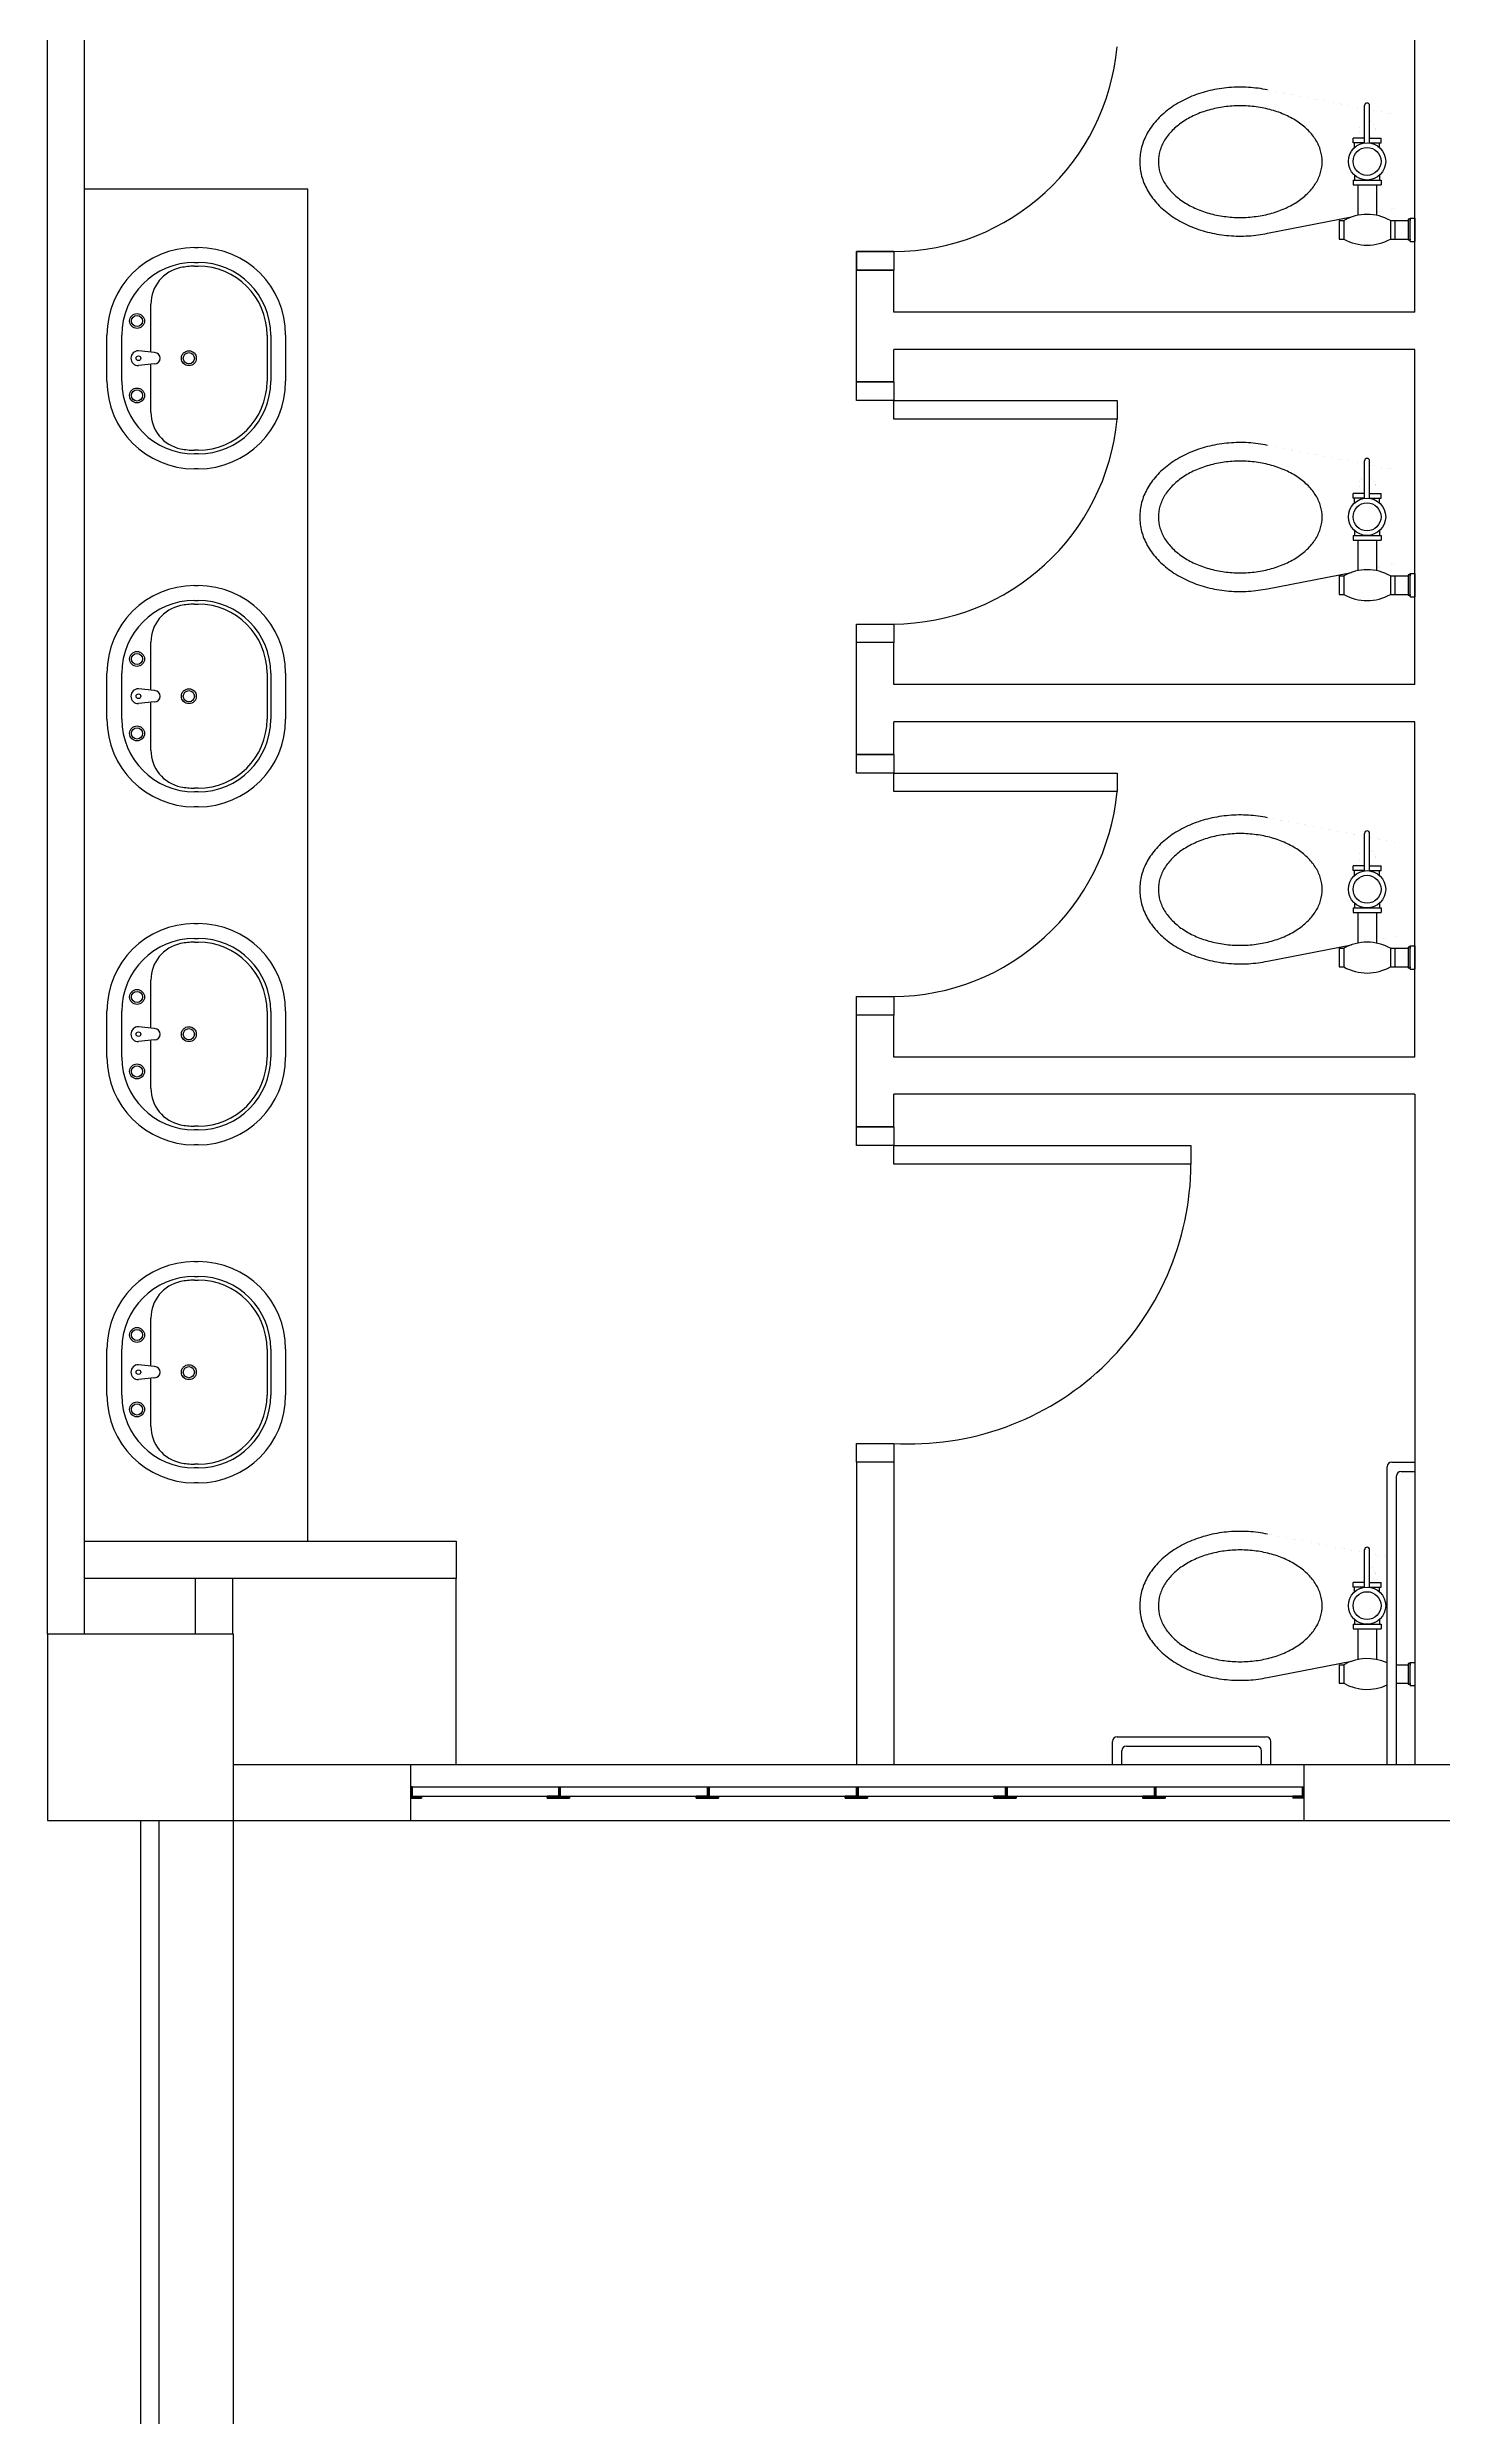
# Model space of a CAD drawing. Header units: millimetres. Extents: x -616979 to 2364082, y 43054 to 1637649.
# Drawn here: x 376188 to 379935, y 61912 to 68273 of the extents above; entities that cross this region are included whole.
import ezdxf

# ---------------------------------------------------------------- set-up
doc = ezdxf.new("R2010")
doc.units = ezdxf.units.MM
doc.linetypes.add('HIDDEN', pattern=[0.375, 0.25, -0.125])
for name, color, linetype in [('a-column', 7, 'Continuous'), ('a-dimension', 1, 'Continuous'), ('a-door', 1, 'Continuous'), ('a-fixtures', 7, 'Continuous'), ('a-wall', 5, 'Continuous'), ('a-windows', 7, 'Continuous'), ('WALLS', 7, 'Continuous')]:
    doc.layers.add(name, color=color, linetype=linetype)
doc.styles.add('200scale@100cl', font='ROMANS.shx', dxfattribs={"height": 0.5})
doc.styles.add('500scale@80cl', font='romans.shx', dxfattribs={"height": 1})
doc.dimstyles.new('500', dxfattribs={"dimtxt": 0.2, "dimasz": 0.5, "dimexe": 0.2, "dimexo": 0.2, "dimgap": 0.2, "dimtad": 1, "dimzin": 1, "dimdsep": 46, "dimtxsty": '500scale@80cl', "dimblk": 'ORIGIN', "dimcen": 0.2, "dimclrd": 8, "dimclre": 8, "dimclrt": 5, "dimadec": 0, "dimazin": 0, "dimtfac": 1, "dimtmove": 0, "dimatfit": 3, "dimldrblk": 'DOTBLANK', "dimfxl": 1, "dimlwd": -1, "dimlwe": -1, "dimarcsym": 0})

# ---------------------------------------------------------------- blocks, each defined once
blk = doc.blocks.new('_Origin')
at = {"color": 0, "linetype": 'ByBlock', "lineweight": -2}
blk.add_line((0, 0), (-1, 0), dxfattribs=at)
blk.add_circle((0, 0), 0.5, dxfattribs=at)
blk = doc.blocks.new('*D20')
at = {"layer": 'a-dimension', "color": 8, "transparency": 16777216}
for p, q in [((376437.8, 63512), (376437.8, 57177.7)), ((383437.8, 63512), (383437.8, 57177.7)), ((376438.3, 57177.9), (383437.3, 57177.9))]:
    blk.add_line(p, q, dxfattribs=at)
at = {"layer": 'Defpoints', "color": 0, "transparency": 16777216}
for p in [(376437.8, 63512.2), (383437.8, 63512.2), (383437.8, 57177.9)]:
    blk.add_point(p, dxfattribs=at)
at = {"layer": 'a-dimension', "color": 8, "transparency": 16777216, "xscale": 0.5, "yscale": 0.5, "zscale": 0.5, "rotation": 180}
blk.add_blockref('_Origin', (376437.8, 57177.9), dxfattribs=at)
at = {"layer": 'a-dimension', "color": 8, "transparency": 16777216, "xscale": 0.5, "yscale": 0.5, "zscale": 0.5}
blk.add_blockref('_Origin', (383437.8, 57177.9), dxfattribs=at)
at = {"layer": 'a-dimension', "color": 5, "transparency": 16777216, "insert": (379937.8, 57178.4), "char_height": 0.5, "attachment_point": 5, "style": '200scale@100cl'}
blk.add_mtext('7000.00', dxfattribs=at)
blk = doc.blocks.new('_DotBlank')
at = {"color": 0, "linetype": 'ByBlock', "lineweight": -2}
blk.add_line((-0.5, 0), (-1, 0), dxfattribs=at)
blk.add_circle((0, 0), 0.5, dxfattribs=at)

msp = doc.modelspace()

# ---------------------------------------------------------------- hatches: boundary and pattern name
at = {"layer": 'a-windows'}
for points in [[(377167.787, 63602.161), (377162.787, 63602.161), (377162.787, 63572.161), (377192.787, 63572.161), (377192.787, 63577.161), (377167.787, 63577.161)], [(377590.287, 63572.161), (377590.287, 63577.161), (377565.287, 63577.161), (377565.287, 63602.161), (377560.287, 63602.161), (377560.287, 63577.161), (377530.287, 63577.161), (377530.287, 63572.161)], [(377990.287, 63572.161), (377990.287, 63577.161), (377965.287, 63577.161), (377965.287, 63602.161), (377960.287, 63602.161), (377960.287, 63577.161), (377930.287, 63577.161), (377930.287, 63572.161)], [(378390.287, 63572.161), (378390.287, 63577.161), (378365.287, 63577.161), (378365.287, 63602.161), (378360.287, 63602.161), (378360.287, 63577.161), (378330.287, 63577.161), (378330.287, 63572.161)], [(378790.287, 63572.161), (378790.287, 63577.161), (378765.287, 63577.161), (378765.287, 63602.161), (378760.287, 63602.161), (378760.287, 63577.161), (378730.287, 63577.161), (378730.287, 63572.161)], [(379190.287, 63572.161), (379190.287, 63577.161), (379165.287, 63577.161), (379165.287, 63602.161), (379160.287, 63602.161), (379160.287, 63577.161), (379130.287, 63577.161), (379130.287, 63572.161)], [(379557.787, 63577.161), (379532.787, 63577.161), (379532.787, 63572.161), (379562.787, 63572.161), (379562.787, 63602.161), (379557.787, 63602.161)]]:
    msp.add_hatch(color=256, dxfattribs=at).paths.add_polyline_path(points)

# ---------------------------------------------------------------- linework, layer by layer
at = {"layer": 'a-column'}
msp.add_lwpolyline([(376687.787, 64012.161), (376187.787, 64012.161), (376187.787, 63512.161), (376687.787, 63512.161)], close=True, dxfattribs=at)
at = {"layer": 'a-door'}
for p, q in [((378361.091, 67724.661), (378361.091, 67674.661)), ((378461.091, 67724.661), (378361.091, 67724.661)), ((378361.091, 67674.661), (378461.091, 67674.661)), ((378461.091, 65374.661), (378361.091, 65374.661))]:
    msp.add_line(p, q, dxfattribs=at)
for points in [[(378361.091, 67724.661), (378461.091, 67724.661), (378461.091, 67674.661), (378361.091, 67674.661)], [(378361.091, 67374.661), (378461.091, 67374.661), (378461.091, 67324.661), (378361.091, 67324.661)], [(378461.091, 67324.661), (379061.091, 67324.661), (379061.091, 67274.661), (378461.091, 67274.661)], [(378361.091, 66724.661), (378461.091, 66724.661), (378461.091, 66674.661), (378361.091, 66674.661)], [(378361.091, 66374.661), (378461.091, 66374.661), (378461.091, 66324.661), (378361.091, 66324.661)], [(378461.091, 66324.661), (379061.091, 66324.661), (379061.091, 66274.661), (378461.091, 66274.661)], [(378361.091, 65724.661), (378461.091, 65724.661), (378461.091, 65674.661), (378361.091, 65674.661)], [(378361.091, 65374.661), (378461.091, 65374.661), (378461.091, 65324.661), (378361.091, 65324.661)], [(378461.091, 65324.661), (379259.396, 65324.661), (379259.396, 65274.661), (378461.091, 65274.661)], [(378361.091, 64524.661), (378461.091, 64524.661), (378461.091, 64474.661), (378361.091, 64474.661)]]:
    msp.add_lwpolyline(points, close=True, dxfattribs=at)
for centre, radius, start, end in [((378459.549, 68328.617), 603.958, 270.146343, 354.8745512), ((378456.588, 67331.858), 607.203, 270.2649665, 354.5949192), ((378456.588, 66331.858), 607.203, 270.2649665, 354.5949192), ((378503.461, 65279.326), 755.95, 266.6583053, 359.6464742)]:
    msp.add_arc(centre, radius, start, end, dxfattribs=at)
at = {"layer": 'a-fixtures'}
for p, q in [((379725.641, 68016.803), (379725.641, 68116.803)), ((379739.141, 68016.803), (379739.141, 68116.803)), ((379694.891, 68016.803), (379694.891, 68029.303)), ((379725.641, 68029.303), (379694.891, 68029.303)), ((379725.641, 68016.803), (379694.891, 68016.803)), ((379698.959, 68003.981), (379698.959, 68016.803)), ((379739.141, 68029.303), (379769.891, 68029.303)), ((379739.141, 68016.803), (379769.891, 68016.803)), ((379765.824, 68003.981), (379765.824, 68016.803)), ((379769.891, 68016.803), (379769.891, 68029.303)), ((379694.891, 67916.803), (379694.891, 67904.303)), ((379694.891, 67916.803), (379769.891, 67916.803)), ((379694.891, 67904.303), (379769.891, 67904.303)), ((379698.959, 67929.624), (379698.959, 67916.803)), ((379707.391, 67904.303), (379707.391, 67822.203)), ((379757.391, 67904.303), (379757.391, 67822.203)), ((379765.824, 67929.624), (379765.824, 67916.803)), ((379769.891, 67916.803), (379769.891, 67904.303)), ((379465.291, 67773.753), (379690.847, 67817.716)), ((379848.591, 67752.045), (379848.591, 67814.545)), ((379848.591, 67814.545), (379861.091, 67814.545)), ((379848.591, 67814.545), (379848.591, 67808.295)), ((379861.091, 67814.545), (379861.091, 67752.045)), ((379657.391, 67808.295), (379657.391, 67758.295)), ((379657.391, 67808.295), (379669.891, 67808.295)), ((379657.391, 67758.295), (379669.891, 67758.295)), ((379669.891, 67808.295), (379669.891, 67758.295)), ((379794.891, 67808.295), (379794.891, 67758.295)), ((379794.891, 67808.295), (379807.391, 67808.295)), ((379794.891, 67758.295), (379807.391, 67758.295)), ((379807.391, 67808.295), (379807.391, 67758.295)), ((379807.391, 67808.295), (379842.341, 67808.295)), ((379807.391, 67758.295), (379842.341, 67758.295)), ((379848.591, 67811.42), (379842.341, 67811.42)), ((379842.341, 67811.42), (379842.341, 67755.17)), ((379848.591, 67755.17), (379842.341, 67755.17)), ((379848.591, 67808.295), (379848.591, 67811.42)), ((379848.591, 67758.295), (379848.591, 67755.17)), ((379848.591, 67752.045), (379848.591, 67758.295)), ((379848.591, 67752.045), (379861.091, 67752.045)), ((376582.787, 67735.411), (376592.787, 67735.411)), ((376582.787, 67695.411), (376592.787, 67695.411)), ((376582.787, 67685.411), (376592.787, 67685.411)), ((376465.787, 67454.564), (376465.787, 67583.694)), ((376347.787, 67376.411), (376347.787, 67500.411)), ((376387.787, 67376.411), (376387.787, 67500.411)), ((376777.787, 67500.411), (376777.787, 67376.411)), ((376787.787, 67500.411), (376787.787, 67376.411)), ((376827.787, 67500.411), (376827.787, 67376.411)), ((376475.787, 67453.411), (376432.413, 67458.411)), ((376475.787, 67423.411), (376432.413, 67418.411)), ((376465.787, 67293.129), (376465.787, 67422.259)), ((376592.787, 67191.411), (376582.787, 67191.411)), ((376592.787, 67181.411), (376582.787, 67181.411)), ((376592.787, 67141.411), (376582.787, 67141.411)), ((379725.641, 67062.555), (379725.641, 67162.555)), ((379739.141, 67062.555), (379739.141, 67162.555)), ((379694.891, 67062.555), (379694.891, 67075.055)), ((379725.641, 67075.055), (379694.891, 67075.055)), ((379725.641, 67062.555), (379694.891, 67062.555)), ((379698.959, 67049.734), (379698.959, 67062.555)), ((379739.141, 67075.055), (379769.891, 67075.055)), ((379739.141, 67062.555), (379769.891, 67062.555)), ((379765.824, 67049.734), (379765.824, 67062.555)), ((379769.891, 67062.555), (379769.891, 67075.055)), ((379694.891, 66962.555), (379694.891, 66950.055)), ((379694.891, 66962.555), (379769.891, 66962.555)), ((379694.891, 66950.055), (379769.891, 66950.055)), ((379698.959, 66975.377), (379698.959, 66962.555)), ((379707.391, 66950.055), (379707.391, 66867.956)), ((379757.391, 66950.055), (379757.391, 66867.956)), ((379765.824, 66975.377), (379765.824, 66962.555)), ((379769.891, 66962.555), (379769.891, 66950.055)), ((379465.291, 66819.505), (379690.847, 66863.468)), ((379848.591, 66797.798), (379848.591, 66860.298)), ((379848.591, 66860.298), (379861.091, 66860.298)), ((379848.591, 66860.298), (379848.591, 66854.048)), ((379861.091, 66860.298), (379861.091, 66797.798)), ((376582.787, 66827.911), (376592.787, 66827.911)), ((379657.391, 66854.048), (379657.391, 66804.048)), ((379657.391, 66854.048), (379669.891, 66854.048)), ((379657.391, 66804.048), (379669.891, 66804.048)), ((379669.891, 66854.048), (379669.891, 66804.048)), ((379794.891, 66854.048), (379794.891, 66804.048)), ((379794.891, 66854.048), (379807.391, 66854.048)), ((379794.891, 66804.048), (379807.391, 66804.048)), ((379807.391, 66854.048), (379807.391, 66804.048)), ((379807.391, 66854.048), (379842.341, 66854.048)), ((379807.391, 66804.048), (379842.341, 66804.048)), ((379848.591, 66857.173), (379842.341, 66857.173)), ((379842.341, 66857.173), (379842.341, 66800.923)), ((379848.591, 66800.923), (379842.341, 66800.923)), ((379848.591, 66854.048), (379848.591, 66857.173)), ((379848.591, 66804.048), (379848.591, 66800.923)), ((379848.591, 66797.798), (379848.591, 66804.048)), ((379848.591, 66797.798), (379861.091, 66797.798)), ((376582.787, 66787.911), (376592.787, 66787.911)), ((376582.787, 66777.911), (376592.787, 66777.911)), ((376465.787, 66547.064), (376465.787, 66676.194)), ((376347.787, 66468.911), (376347.787, 66592.911)), ((376387.787, 66468.911), (376387.787, 66592.911)), ((376475.787, 66545.911), (376432.413, 66550.911)), ((376777.787, 66592.911), (376777.787, 66468.911)), ((376787.787, 66592.911), (376787.787, 66468.911)), ((376827.787, 66592.911), (376827.787, 66468.911)), ((376475.787, 66515.911), (376432.413, 66510.911)), ((376465.787, 66385.629), (376465.787, 66514.759)), ((376592.787, 66283.911), (376582.787, 66283.911)), ((376592.787, 66273.911), (376582.787, 66273.911)), ((376592.787, 66233.911), (376582.787, 66233.911)), ((379725.641, 66062.555), (379725.641, 66162.555)), ((379739.141, 66062.555), (379739.141, 66162.555)), ((379694.891, 66062.555), (379694.891, 66075.055)), ((379725.641, 66075.055), (379694.891, 66075.055)), ((379725.641, 66062.555), (379694.891, 66062.555)), ((379698.959, 66049.734), (379698.959, 66062.555)), ((379739.141, 66075.055), (379769.891, 66075.055)), ((379739.141, 66062.555), (379769.891, 66062.555)), ((379765.824, 66049.734), (379765.824, 66062.555)), ((379769.891, 66062.555), (379769.891, 66075.055)), ((379698.959, 65975.377), (379698.959, 65962.555)), ((379765.824, 65975.377), (379765.824, 65962.555)), ((376582.787, 65920.411), (376592.787, 65920.411)), ((379694.891, 65962.555), (379694.891, 65950.055)), ((379694.891, 65962.555), (379769.891, 65962.555)), ((379694.891, 65950.055), (379769.891, 65950.055)), ((379707.391, 65950.055), (379707.391, 65867.956)), ((379757.391, 65950.055), (379757.391, 65867.956)), ((379769.891, 65962.555), (379769.891, 65950.055)), ((376582.787, 65880.411), (376592.787, 65880.411)), ((376582.787, 65870.411), (376592.787, 65870.411)), ((379465.291, 65819.505), (379690.847, 65863.468)), ((379657.391, 65854.048), (379657.391, 65804.048)), ((379657.391, 65854.048), (379669.891, 65854.048)), ((379669.891, 65854.048), (379669.891, 65804.048)), ((379794.891, 65854.048), (379794.891, 65804.048)), ((379794.891, 65854.048), (379807.391, 65854.048)), ((379807.391, 65854.048), (379807.391, 65804.048)), ((379807.391, 65854.048), (379842.341, 65854.048)), ((379848.591, 65857.173), (379842.341, 65857.173)), ((379842.341, 65857.173), (379842.341, 65800.923)), ((379848.591, 65797.798), (379848.591, 65860.298)), ((379848.591, 65860.298), (379861.091, 65860.298)), ((379848.591, 65860.298), (379848.591, 65854.048)), ((379848.591, 65854.048), (379848.591, 65857.173)), ((379861.091, 65860.298), (379861.091, 65797.798)), ((379657.391, 65804.048), (379669.891, 65804.048)), ((379794.891, 65804.048), (379807.391, 65804.048)), ((379807.391, 65804.048), (379842.341, 65804.048)), ((379848.591, 65800.923), (379842.341, 65800.923)), ((379848.591, 65804.048), (379848.591, 65800.923)), ((379848.591, 65797.798), (379848.591, 65804.048)), ((379848.591, 65797.798), (379861.091, 65797.798)), ((376465.787, 65639.564), (376465.787, 65768.694)), ((376347.787, 65561.411), (376347.787, 65685.411)), ((376387.787, 65561.411), (376387.787, 65685.411)), ((376777.787, 65685.411), (376777.787, 65561.411)), ((376787.787, 65685.411), (376787.787, 65561.411)), ((376827.787, 65685.411), (376827.787, 65561.411)), ((376475.787, 65638.411), (376432.413, 65643.411)), ((376475.787, 65608.411), (376432.413, 65603.411)), ((376465.787, 65478.129), (376465.787, 65607.259)), ((376592.787, 65376.411), (376582.787, 65376.411)), ((376592.787, 65366.411), (376582.787, 65366.411)), ((376592.787, 65326.411), (376582.787, 65326.411)), ((376582.787, 65012.911), (376592.787, 65012.911)), ((376582.787, 64972.911), (376592.787, 64972.911)), ((376582.787, 64962.911), (376592.787, 64962.911)), ((376465.787, 64732.064), (376465.787, 64861.194)), ((376347.787, 64653.911), (376347.787, 64777.911)), ((376387.787, 64653.911), (376387.787, 64777.911)), ((376777.787, 64777.911), (376777.787, 64653.911)), ((376787.787, 64777.911), (376787.787, 64653.911)), ((376827.787, 64777.911), (376827.787, 64653.911)), ((376475.787, 64730.911), (376432.413, 64735.911)), ((376475.787, 64700.911), (376432.413, 64695.911)), ((376465.787, 64570.629), (376465.787, 64699.759)), ((376592.787, 64468.911), (376582.787, 64468.911)), ((376592.787, 64458.911), (376582.787, 64458.911)), ((379786.091, 63662.161), (379786.091, 64462.161)), ((379798.591, 64474.661), (379861.091, 64474.661)), ((379823.591, 64449.661), (379861.091, 64449.661)), ((376592.787, 64418.911), (376582.787, 64418.911)), ((379811.091, 63662.161), (379811.091, 64437.161)), ((379725.641, 64139.074), (379725.641, 64239.074)), ((379739.141, 64139.074), (379739.141, 64239.074)), ((379694.891, 64139.074), (379694.891, 64151.574)), ((379725.641, 64151.574), (379694.891, 64151.574)), ((379725.641, 64139.074), (379694.891, 64139.074)), ((379698.959, 64126.252), (379698.959, 64139.074)), ((379739.141, 64151.574), (379769.891, 64151.574)), ((379739.141, 64139.074), (379769.891, 64139.074)), ((379765.824, 64126.252), (379765.824, 64139.074)), ((379769.891, 64139.074), (379769.891, 64151.574)), ((379694.891, 64039.074), (379694.891, 64026.574)), ((379694.891, 64039.074), (379769.891, 64039.074)), ((379694.891, 64026.574), (379769.891, 64026.574)), ((379698.959, 64051.895), (379698.959, 64039.074)), ((379707.391, 64026.574), (379707.391, 63944.474)), ((379757.391, 64026.574), (379757.391, 63944.474)), ((379765.824, 64051.895), (379765.824, 64039.074)), ((379769.891, 64039.074), (379769.891, 64026.574)), ((379465.291, 63896.024), (379690.847, 63939.987)), ((379848.591, 63933.691), (379842.341, 63933.691)), ((379842.341, 63933.691), (379842.341, 63877.441)), ((379848.591, 63874.316), (379848.591, 63936.816)), ((379848.591, 63936.816), (379861.091, 63936.816)), ((379848.591, 63936.816), (379848.591, 63930.566)), ((379848.591, 63930.566), (379848.591, 63933.691)), ((379861.091, 63936.816), (379861.091, 63874.316)), ((379657.391, 63930.566), (379657.391, 63880.566)), ((379657.391, 63930.566), (379669.891, 63930.566)), ((379657.391, 63880.566), (379669.891, 63880.566)), ((379669.891, 63930.566), (379669.891, 63880.566)), ((379811.091, 63930.566), (379842.341, 63930.566)), ((379811.091, 63880.566), (379842.341, 63880.566)), ((379848.591, 63877.441), (379842.341, 63877.441)), ((379848.591, 63880.566), (379848.591, 63877.441)), ((379848.591, 63874.316), (379848.591, 63880.566)), ((379848.591, 63874.316), (379861.091, 63874.316)), ((379048.591, 63662.161), (379048.591, 63724.661)), ((379061.091, 63737.161), (379461.091, 63737.161)), ((379073.591, 63662.161), (379073.591, 63699.661)), ((379086.091, 63712.161), (379436.091, 63712.161)), ((379448.591, 63662.161), (379448.591, 63699.661)), ((379473.591, 63662.161), (379473.591, 63724.661))]:
    msp.add_line(p, q, dxfattribs=at)
at = {"layer": 'a-fixtures', "const_width": 0.05}
for points in [[(379465.291, 68158.753), (379725.641, 68108.836)], [(379739.141, 68106.248), (379811.091, 68092.453), (379811.091, 67841.153)], [(379757.391, 67830.686), (379811.091, 67841.153)], [(379465.291, 67204.505), (379725.641, 67154.589)], [(379739.141, 67152), (379811.091, 67138.205), (379811.091, 66886.905)], [(379757.391, 66876.439), (379811.091, 66886.905)], [(379465.291, 66204.505), (379725.641, 66154.589)], [(379739.141, 66152), (379811.091, 66138.205), (379811.091, 65886.905)], [(379757.391, 65876.439), (379811.091, 65886.905)], [(379465.291, 64281.024), (379725.641, 64231.107)], [(379739.141, 64228.519), (379786.091, 64219.517)], [(379811.091, 64214.724), (379811.091, 63963.424)], [(379757.391, 63952.957), (379786.091, 63958.551)]]:
    msp.add_lwpolyline(points, dxfattribs=at)
for points in [[(379725.641, 68073.679, 0.72601899), (379725.641, 68032.227, 0.72601899)], [(379739.141, 68032.227, 0.72601899), (379739.141, 68073.679)], [(379725.641, 67119.431, 0.72601899), (379725.641, 67077.979, 0.72601899)], [(379739.141, 67077.979, 0.72601899), (379739.141, 67119.431)], [(379725.641, 66119.431, 0.72601899), (379725.641, 66077.979, 0.72601899)], [(379739.141, 66077.979, 0.72601899), (379739.141, 66119.431)], [(379725.641, 64195.95, 0.72601899), (379725.641, 64154.498, 0.72601899)], [(379739.141, 64154.498, 0.72601899), (379739.141, 64195.95)]]:
    msp.add_lwpolyline(points, format="xyb", dxfattribs=at)
at = {"layer": 'a-fixtures'}
for centre, radius in [((379732.391, 67966.803), 50), ((379732.391, 67966.803), 37.5), ((376428.656, 67538.411), 20), ((376428.656, 67538.411), 15), ((376432.413, 67438.411), 6.243), ((376567.787, 67438.411), 20), ((376567.787, 67438.411), 15), ((376428.656, 67338.411), 20), ((376428.656, 67338.411), 15), ((379732.391, 67012.555), 50), ((379732.391, 67012.555), 37.5), ((376428.656, 66630.911), 20), ((376428.656, 66630.911), 15), ((376567.787, 66530.911), 20), ((376567.787, 66530.911), 15), ((376432.413, 66530.911), 6.243), ((376428.656, 66430.911), 20), ((376428.656, 66430.911), 15), ((379732.391, 66012.555), 50), ((379732.391, 66012.555), 37.5), ((376428.656, 65723.411), 20), ((376428.656, 65723.411), 15), ((376432.413, 65623.411), 6.243), ((376567.787, 65623.411), 20), ((376567.787, 65623.411), 15), ((376428.656, 65523.411), 20), ((376428.656, 65523.411), 15), ((376428.656, 64815.911), 20), ((376428.656, 64815.911), 15), ((376432.413, 64715.911), 6.243), ((376567.787, 64715.911), 20), ((376567.787, 64715.911), 15), ((376428.656, 64615.911), 20), ((376428.656, 64615.911), 15), ((379732.391, 64089.074), 50), ((379732.391, 64089.074), 37.5)]:
    msp.add_circle(centre, radius, dxfattribs=at)
for centre, radius, start, end in [((379370.013, 67874.179), 288.422, 112.0072407, 121.650701), ((379384.398, 67839.182), 326.259, 103.1644504, 112.0462977), ((379390.722, 67813.151), 353.047, 94.7756098, 103.2017095), ((379391.831, 67802.592), 363.662, 86.5500769, 94.8111809), ((379392.511, 67810.215), 356.012, 78.2063078, 86.5855015), ((379321.143, 67939.05), 206.856, 132.3026186, 144.3395114), ((379347.797, 67909.915), 246.344, 121.6135179, 132.3268653), ((379337.549, 67922.579), 180.776, 124.0737374, 135.3657223), ((379361.801, 67887.09), 223.759, 114.3323623, 124.1263519), ((379379.503, 67848.537), 266.182, 105.6626164, 114.384851), ((379388.951, 67815.741), 300.31, 97.6619613, 105.7091653), ((379391.721, 67796.896), 319.356, 89.9801042, 97.703553), ((379391.942, 67796.896), 319.356, 82.296447, 90.0198958), ((379394.711, 67815.741), 300.31, 74.2908347, 82.3380387), ((379404.16, 67848.537), 266.182, 65.615149, 74.3373836), ((379421.862, 67887.09), 223.759, 55.8736481, 65.6676377), ((379446.113, 67922.579), 180.776, 44.6342777, 55.9262626), ((379732.391, 68116.803), 6.75, 0, 180), ((379277.242, 67965.082), 155.504, 157.8433287, 172.3991788), ((379295.622, 67957.395), 175.426, 144.3483622, 157.7820774), ((379289.077, 67962.088), 117.858, 148.5076859, 163.5229414), ((379311.309, 67948.376), 143.979, 135.3343881, 148.4762921), ((379472.354, 67948.376), 143.979, 31.523708, 44.6656119), ((379494.586, 67962.088), 117.858, 16.4770586, 31.4923141), ((379270.554, 67966.253), 148.721, 172.5053155, 187.4993945), ((379277.246, 67967.424), 155.508, 187.6055228, 202.1611094), ((379276.343, 67966.093), 104.512, 163.6482619, 179.9122405), ((379276.343, 67966.413), 104.512, 180.0877595, 196.3517381), ((379507.319, 67966.093), 104.512, 0.0877595, 16.3517381), ((379507.319, 67966.413), 104.512, 343.6482619, 359.9122405), ((379295.629, 67975.114), 175.434, 202.2223433, 215.6556418), ((379289.077, 67970.417), 117.858, 196.4770586, 211.4923141), ((379311.309, 67984.13), 143.979, 211.523708, 224.6656119), ((379337.549, 68009.927), 180.776, 224.6342777, 235.9262626), ((379446.113, 68009.927), 180.776, 304.0737374, 315.3657223), ((379472.354, 67984.13), 143.979, 315.3343881, 328.476292), ((379494.586, 67970.417), 117.858, 328.5076859, 343.5229414), ((379321.151, 67993.463), 206.868, 215.6644787, 227.7009315), ((379347.805, 68022.601), 246.357, 227.676678, 238.3896451), ((379370.019, 68058.337), 288.435, 238.3524602, 247.9956327), ((379361.801, 68045.415), 223.759, 235.8736481, 245.6676377), ((379379.503, 68083.969), 266.182, 245.615149, 254.3373836), ((379388.951, 68116.764), 300.31, 254.2908347, 262.3380387), ((379391.721, 68135.609), 319.356, 262.296447, 270.0198958), ((379391.942, 68135.609), 319.356, 269.9801042, 277.703553), ((379394.711, 68116.764), 300.31, 277.6619613, 285.7091653), ((379404.16, 68083.969), 266.182, 285.6626164, 294.384851), ((379421.862, 68045.415), 223.759, 294.3323623, 304.1263519), ((379732.391, 67697.283), 127.397, 60.6205568, 119.3794432), ((379384.401, 68093.333), 326.27, 247.956576, 256.8382334), ((379390.723, 68119.361), 353.053, 256.800975, 265.2269781), ((379391.831, 68129.914), 363.662, 265.1914074, 273.4525041), ((379392.512, 68122.285), 356.007, 273.4170793, 281.7963546), ((379732.391, 67869.308), 127.397, 240.6205568, 299.3794432), ((376582.787, 67500.411), 235, 90, 180), ((376582.787, 67500.411), 195, 90, 180), ((376582.787, 67500.411), 185, 90, 101.536959), ((376592.787, 67500.411), 235, 360, 90), ((376592.787, 67500.411), 195, 360, 90), ((376592.787, 67500.411), 185, 0, 90), ((376565.787, 67583.694), 100, 101.536959, 180), ((376432.413, 67438.411), 20, 90, 270), ((376475.787, 67438.411), 15, 270, 90), ((376582.787, 67376.411), 235, 180, 270), ((376582.787, 67376.411), 195, 180, 270), ((376592.787, 67376.411), 195, 270, 0), ((376592.787, 67376.411), 235, 270, 0), ((376592.787, 67376.411), 185, 270, 0), ((376565.787, 67293.129), 100, 180, 258.463041), ((376582.787, 67376.411), 185, 258.463041, 270), ((379370.013, 66919.932), 288.422, 112.0072407, 121.650701), ((379384.398, 66884.935), 326.259, 103.1644504, 112.0462977), ((379390.722, 66858.903), 353.047, 94.7756098, 103.2017095), ((379391.831, 66848.345), 363.662, 86.5500769, 94.8111809), ((379392.511, 66855.968), 356.012, 78.2063078, 86.5855015), ((379321.143, 66984.803), 206.856, 132.3026186, 144.3395114), ((379347.797, 66955.668), 246.344, 121.6135179, 132.3268653), ((379337.549, 66968.331), 180.776, 124.0737374, 135.3657223), ((379361.801, 66932.843), 223.759, 114.3323623, 124.1263519), ((379379.503, 66894.289), 266.182, 105.6626164, 114.384851), ((379388.951, 66861.494), 300.31, 97.6619613, 105.7091653), ((379391.721, 66842.649), 319.356, 89.9801042, 97.703553), ((379391.942, 66842.649), 319.356, 82.296447, 90.0198958), ((379394.711, 66861.494), 300.31, 74.2908347, 82.3380387), ((379404.16, 66894.289), 266.182, 65.615149, 74.3373836), ((379421.862, 66932.843), 223.759, 55.8736481, 65.6676377), ((379446.113, 66968.331), 180.776, 44.6342777, 55.9262626), ((379732.391, 67162.555), 6.75, 0, 180), ((379277.242, 67010.835), 155.504, 157.8433287, 172.3991788), ((379295.622, 67003.148), 175.426, 144.3483622, 157.7820774), ((379289.077, 67007.841), 117.858, 148.5076859, 163.5229414), ((379311.309, 66994.128), 143.979, 135.3343881, 148.4762921), ((379472.354, 66994.128), 143.979, 31.523708, 44.6656119), ((379494.586, 67007.841), 117.858, 16.4770586, 31.4923141), ((379270.554, 67012.005), 148.721, 172.5053155, 187.4993945), ((379277.246, 67013.177), 155.508, 187.6055228, 202.1611094), ((379276.343, 67011.845), 104.512, 163.6482619, 179.9122405), ((379276.343, 67012.165), 104.512, 180.0877595, 196.3517381), ((379507.319, 67011.845), 104.512, 0.0877595, 16.3517381), ((379507.319, 67012.165), 104.512, 343.6482619, 359.9122405), ((379295.629, 67020.867), 175.434, 202.2223433, 215.6556418), ((379289.077, 67016.17), 117.858, 196.4770586, 211.4923141), ((379311.309, 67029.882), 143.979, 211.523708, 224.6656119), ((379337.549, 67055.679), 180.776, 224.6342777, 235.9262626), ((379446.113, 67055.679), 180.776, 304.0737374, 315.3657223), ((379472.354, 67029.882), 143.979, 315.3343881, 328.476292), ((379494.586, 67016.17), 117.858, 328.5076859, 343.5229414), ((379321.151, 67039.216), 206.868, 215.6644787, 227.7009315), ((379347.805, 67068.353), 246.357, 227.676678, 238.3896451), ((379370.019, 67104.09), 288.435, 238.3524602, 247.9956327), ((379361.801, 67091.168), 223.759, 235.8736481, 245.6676377), ((379379.503, 67129.721), 266.182, 245.615149, 254.3373836), ((379388.951, 67162.517), 300.31, 254.2908347, 262.3380387), ((379391.721, 67181.362), 319.356, 262.296447, 270.0198958), ((379391.942, 67181.362), 319.356, 269.9801042, 277.703553), ((379394.711, 67162.517), 300.31, 277.6619613, 285.7091653), ((379404.16, 67129.721), 266.182, 285.6626164, 294.384851), ((379421.862, 67091.168), 223.759, 294.3323623, 304.1263519), ((379732.391, 66743.035), 127.397, 60.6205568, 119.3794432), ((376582.787, 66592.911), 235, 90, 180), ((376592.787, 66592.911), 235, 360, 90), ((379384.401, 67139.085), 326.27, 247.956576, 256.8382334), ((379390.723, 67165.113), 353.053, 256.800975, 265.2269781), ((379391.831, 67175.666), 363.662, 265.1914074, 273.4525041), ((379392.512, 67168.038), 356.007, 273.4170793, 281.7963546), ((379732.391, 66915.061), 127.397, 240.6205568, 299.3794432), ((376582.787, 66592.911), 195, 90, 180), ((376565.787, 66676.194), 100, 101.536959, 180), ((376582.787, 66592.911), 185, 90, 101.536959), ((376592.787, 66592.911), 195, 360, 90), ((376592.787, 66592.911), 185, 0, 90), ((376432.413, 66530.911), 20, 90, 270), ((376475.787, 66530.911), 15, 270, 90), ((376582.787, 66468.911), 235, 180, 270), ((376582.787, 66468.911), 195, 180, 270), ((376592.787, 66468.911), 235, 270, 0), ((376592.787, 66468.911), 195, 270, 0), ((376592.787, 66468.911), 185, 270, 0), ((376565.787, 66385.629), 100, 180, 258.463041), ((376582.787, 66468.911), 185, 258.463041, 270), ((379347.797, 65955.668), 246.344, 121.6135179, 132.3268653), ((379370.013, 65919.932), 288.422, 112.0072407, 121.650701), ((379384.398, 65884.935), 326.259, 103.1644504, 112.0462977), ((379388.951, 65861.494), 300.31, 97.6619613, 105.7091653), ((379390.722, 65858.903), 353.047, 94.7756098, 103.2017095), ((379391.721, 65842.649), 319.356, 89.9801042, 97.703553), ((379391.831, 65848.345), 363.662, 86.5500769, 94.8111809), ((379391.942, 65842.649), 319.356, 82.296447, 90.0198958), ((379392.511, 65855.968), 356.012, 78.2063078, 86.5855015), ((379394.711, 65861.494), 300.31, 74.2908347, 82.3380387), ((379732.391, 66162.555), 6.75, 0, 180), ((379295.622, 66003.148), 175.426, 144.3483622, 157.7820774), ((379321.143, 65984.803), 206.856, 132.3026186, 144.3395114), ((379311.309, 65994.128), 143.979, 135.3343881, 148.4762921), ((379337.549, 65968.331), 180.776, 124.0737374, 135.3657223), ((379361.801, 65932.843), 223.759, 114.3323623, 124.1263519), ((379379.503, 65894.289), 266.182, 105.6626164, 114.384851), ((379404.16, 65894.289), 266.182, 65.615149, 74.3373836), ((379421.862, 65932.843), 223.759, 55.8736481, 65.6676377), ((379446.113, 65968.331), 180.776, 44.6342777, 55.9262626), ((379472.354, 65994.128), 143.979, 31.523708, 44.6656119), ((379270.554, 66012.005), 148.721, 172.5053155, 187.4993945), ((379277.242, 66010.835), 155.504, 157.8433287, 172.3991788), ((379276.343, 66011.845), 104.512, 163.6482619, 179.9122405), ((379289.077, 66007.841), 117.858, 148.5076859, 163.5229414), ((379494.586, 66007.841), 117.858, 16.4770586, 31.4923141), ((379507.319, 66011.845), 104.512, 0.0877595, 16.3517381), ((379277.246, 66013.177), 155.508, 187.6055228, 202.1611094), ((379276.343, 66012.165), 104.512, 180.0877595, 196.3517381), ((379289.077, 66016.17), 117.858, 196.4770586, 211.4923141), ((379494.586, 66016.17), 117.858, 328.5076859, 343.5229414), ((379507.319, 66012.165), 104.512, 343.6482619, 359.9122405), ((376582.787, 65685.411), 235, 90, 180), ((376592.787, 65685.411), 235, 360, 90), ((379295.629, 66020.867), 175.434, 202.2223433, 215.6556418), ((379321.151, 66039.216), 206.868, 215.6644787, 227.7009315), ((379311.309, 66029.882), 143.979, 211.523708, 224.6656119), ((379337.549, 66055.679), 180.776, 224.6342777, 235.9262626), ((379361.801, 66091.168), 223.759, 235.8736481, 245.6676377), ((379421.862, 66091.168), 223.759, 294.3323623, 304.1263519), ((379446.113, 66055.679), 180.776, 304.0737374, 315.3657223), ((379472.354, 66029.882), 143.979, 315.3343881, 328.476292), ((376582.787, 65685.411), 195, 90, 180), ((376565.787, 65768.694), 100, 101.536959, 180), ((376582.787, 65685.411), 185, 90, 101.536959), ((376592.787, 65685.411), 195, 360, 90), ((376592.787, 65685.411), 185, 0, 90), ((379347.805, 66068.353), 246.357, 227.676678, 238.3896451), ((379370.019, 66104.09), 288.435, 238.3524602, 247.9956327), ((379379.503, 66129.721), 266.182, 245.615149, 254.3373836), ((379388.951, 66162.517), 300.31, 254.2908347, 262.3380387), ((379391.721, 66181.362), 319.356, 262.296447, 270.0198958), ((379391.942, 66181.362), 319.356, 269.9801042, 277.703553), ((379394.711, 66162.517), 300.31, 277.6619613, 285.7091653), ((379404.16, 66129.721), 266.182, 285.6626164, 294.384851), ((379732.391, 65743.035), 127.397, 60.6205568, 119.3794432), ((379384.401, 66139.085), 326.27, 247.956576, 256.8382334), ((379390.723, 66165.113), 353.053, 256.800975, 265.2269781), ((379391.831, 66175.666), 363.662, 265.1914074, 273.4525041), ((379392.512, 66168.038), 356.007, 273.4170793, 281.7963546), ((379732.391, 65915.061), 127.397, 240.6205568, 299.3794432), ((376432.413, 65623.411), 20, 90, 270), ((376475.787, 65623.411), 15, 270, 90), ((376582.787, 65561.411), 235, 180, 270), ((376582.787, 65561.411), 195, 180, 270), ((376592.787, 65561.411), 235, 270, 0), ((376592.787, 65561.411), 195, 270, 0), ((376592.787, 65561.411), 185, 270, 0), ((376565.787, 65478.129), 100, 180, 258.463041), ((376582.787, 65561.411), 185, 258.463041, 270), ((376582.787, 64777.911), 235, 90, 180), ((376582.787, 64777.911), 195, 90, 180), ((376565.787, 64861.194), 100, 101.536959, 180), ((376582.787, 64777.911), 185, 90, 101.536959), ((376592.787, 64777.911), 235, 360, 90), ((376592.787, 64777.911), 195, 360, 90), ((376592.787, 64777.911), 185, 0, 90), ((376432.413, 64715.911), 20, 90, 270), ((376475.787, 64715.911), 15, 270, 90), ((376582.787, 64653.911), 235, 180, 270), ((376582.787, 64653.911), 195, 180, 270), ((376592.787, 64653.911), 235, 270, 0), ((376592.787, 64653.911), 195, 270, 0), ((376592.787, 64653.911), 185, 270, 0), ((376565.787, 64570.629), 100, 180, 258.463041), ((376582.787, 64653.911), 185, 258.463041, 270), ((379798.591, 64462.161), 12.5, 90, 180), ((379823.591, 64437.161), 12.5, 90, 180), ((379370.013, 63996.45), 288.422, 112.0072407, 121.650701), ((379384.398, 63961.453), 326.259, 103.1644504, 112.0462977), ((379390.722, 63935.422), 353.047, 94.7756098, 103.2017095), ((379391.831, 63924.863), 363.662, 86.5500769, 94.8111809), ((379392.511, 63932.486), 356.012, 78.2063078, 86.5855015), ((379321.143, 64061.321), 206.856, 132.3026186, 144.3395114), ((379347.797, 64032.186), 246.344, 121.6135179, 132.3268653), ((379337.549, 64044.85), 180.776, 124.0737374, 135.3657223), ((379361.801, 64009.361), 223.759, 114.3323623, 124.1263519), ((379379.503, 63970.808), 266.182, 105.6626164, 114.384851), ((379388.951, 63938.012), 300.31, 97.6619613, 105.7091653), ((379391.721, 63919.167), 319.356, 89.9801042, 97.703553), ((379391.942, 63919.167), 319.356, 82.296447, 90.0198958), ((379394.711, 63938.012), 300.31, 74.2908347, 82.3380387), ((379404.16, 63970.808), 266.182, 65.615149, 74.3373836), ((379421.862, 64009.361), 223.759, 55.8736481, 65.6676377), ((379446.113, 64044.85), 180.776, 44.6342777, 55.9262626), ((379732.391, 64239.074), 6.75, 0, 180), ((379277.242, 64087.353), 155.504, 157.8433287, 172.3991788), ((379295.622, 64079.666), 175.426, 144.3483622, 157.7820774), ((379289.077, 64084.359), 117.858, 148.5076859, 163.5229414), ((379311.309, 64070.647), 143.979, 135.3343881, 148.4762921), ((379472.354, 64070.647), 143.979, 31.523708, 44.6656119), ((379494.586, 64084.359), 117.858, 16.4770586, 31.4923141), ((379270.554, 64088.524), 148.721, 172.5053155, 187.4993945), ((379277.246, 64089.695), 155.508, 187.6055228, 202.1611094), ((379276.343, 64088.364), 104.512, 163.6482619, 179.9122405), ((379276.343, 64088.684), 104.512, 180.0877595, 196.3517381), ((379289.077, 64092.688), 117.858, 196.4770586, 211.4923141), ((379494.586, 64092.688), 117.858, 328.5076859, 343.5229414), ((379507.319, 64088.364), 104.512, 0.0877595, 16.3517381), ((379507.319, 64088.684), 104.512, 343.6482619, 359.9122405), ((379295.629, 64097.385), 175.434, 202.2223433, 215.6556418), ((379311.309, 64106.401), 143.979, 211.523708, 224.6656119), ((379337.549, 64132.198), 180.776, 224.6342777, 235.9262626), ((379446.113, 64132.198), 180.776, 304.0737374, 315.3657223), ((379472.354, 64106.401), 143.979, 315.3343881, 328.476292), ((379321.151, 64115.734), 206.868, 215.6644787, 227.7009315), ((379347.805, 64144.872), 246.357, 227.676678, 238.3896451), ((379370.019, 64180.608), 288.435, 238.3524602, 247.9956327), ((379361.801, 64167.686), 223.759, 235.8736481, 245.6676377), ((379379.503, 64206.24), 266.182, 245.615149, 254.3373836), ((379388.951, 64239.035), 300.31, 254.2908347, 262.3380387), ((379391.721, 64257.88), 319.356, 262.296447, 270.0198958), ((379391.942, 64257.88), 319.356, 269.9801042, 277.703553), ((379394.711, 64239.035), 300.31, 277.6619613, 285.7091653), ((379404.16, 64206.24), 266.182, 285.6626164, 294.384851), ((379421.862, 64167.686), 223.759, 294.3323623, 304.1263519), ((379732.391, 63819.554), 127.397, 65.0696696, 119.3794432), ((379384.401, 64215.604), 326.27, 247.956576, 256.8382334), ((379390.723, 64241.631), 353.053, 256.800975, 265.2269781), ((379391.831, 64252.185), 363.662, 265.1914074, 273.4525041), ((379392.512, 64244.556), 356.007, 273.4170793, 281.7963546), ((379732.391, 63991.579), 127.397, 240.6205568, 294.9303304), ((379061.091, 63724.661), 12.5, 90, 180), ((379086.091, 63699.661), 12.5, 90, 180), ((379436.091, 63699.661), 12.5, 0, 90), ((379461.091, 63724.661), 12.5, 360, 90)]:
    msp.add_arc(centre, radius, start, end, dxfattribs=at)
at = {"layer": 'a-wall'}
for p, q in [((376887.787, 67892.161), (376287.787, 67892.161)), ((376887.787, 64262.161), (376887.787, 67892.161))]:
    msp.add_line(p, q, dxfattribs=at)
at = {"layer": 'a-windows'}
for p, q in [((377162.787, 63662.161), (379562.787, 63662.161)), ((377162.787, 63602.161), (377162.787, 63572.161)), ((377167.787, 63602.161), (377162.787, 63602.161)), ((377162.787, 63572.161), (377192.787, 63572.161)), ((377167.787, 63602.161), (377167.787, 63577.161)), ((377167.787, 63577.161), (377192.787, 63577.161)), ((377192.787, 63577.161), (377192.787, 63572.161)), ((377530.287, 63572.161), (377530.287, 63577.161)), ((377560.287, 63577.161), (377530.287, 63577.161)), ((377530.287, 63572.161), (377590.287, 63572.161)), ((377560.287, 63602.161), (377565.287, 63602.161)), ((377560.287, 63602.161), (377560.287, 63577.161)), ((377565.287, 63602.161), (377565.287, 63577.161)), ((377565.287, 63577.161), (377590.287, 63577.161)), ((377590.287, 63577.161), (377590.287, 63572.161)), ((377960.287, 63577.161), (377930.287, 63577.161)), ((377930.287, 63572.161), (377930.287, 63577.161)), ((377930.287, 63572.161), (377990.287, 63572.161)), ((377960.287, 63602.161), (377960.287, 63577.161)), ((377960.287, 63602.161), (377965.287, 63602.161)), ((377965.287, 63602.161), (377965.287, 63577.161)), ((377965.287, 63577.161), (377990.287, 63577.161)), ((377990.287, 63577.161), (377990.287, 63572.161)), ((378330.287, 63572.161), (378330.287, 63577.161)), ((378360.287, 63577.161), (378330.287, 63577.161)), ((378330.287, 63572.161), (378390.287, 63572.161)), ((378360.287, 63602.161), (378365.287, 63602.161)), ((378360.287, 63602.161), (378360.287, 63577.161)), ((378365.287, 63602.161), (378365.287, 63577.161)), ((378365.287, 63577.161), (378390.287, 63577.161)), ((378390.287, 63577.161), (378390.287, 63572.161)), ((378760.287, 63577.161), (378730.287, 63577.161)), ((378730.287, 63572.161), (378730.287, 63577.161)), ((378730.287, 63572.161), (378790.287, 63572.161)), ((378760.287, 63602.161), (378760.287, 63577.161)), ((378760.287, 63602.161), (378765.287, 63602.161)), ((378765.287, 63602.161), (378765.287, 63577.161)), ((378765.287, 63577.161), (378790.287, 63577.161)), ((378790.287, 63577.161), (378790.287, 63572.161)), ((379130.287, 63572.161), (379130.287, 63577.161)), ((379160.287, 63577.161), (379130.287, 63577.161)), ((379130.287, 63572.161), (379190.287, 63572.161)), ((379160.287, 63602.161), (379165.287, 63602.161)), ((379160.287, 63602.161), (379160.287, 63577.161)), ((379165.287, 63602.161), (379165.287, 63577.161)), ((379165.287, 63577.161), (379190.287, 63577.161)), ((379190.287, 63577.161), (379190.287, 63572.161)), ((379532.787, 63577.161), (379532.787, 63572.161)), ((379557.787, 63577.161), (379532.787, 63577.161)), ((379562.787, 63572.161), (379532.787, 63572.161)), ((379557.787, 63602.161), (379562.787, 63602.161)), ((379557.787, 63602.161), (379557.787, 63577.161)), ((379562.787, 63602.161), (379562.787, 63572.161)), ((377162.787, 63512.161), (379562.787, 63512.161))]:
    msp.add_line(p, q, dxfattribs=at)
for points in [[(377167.787, 63602.161), (379557.787, 63602.161)], [(377167.787, 63577.161), (379557.787, 63577.161)]]:
    msp.add_lwpolyline(points, dxfattribs=at)
at = {"layer": 'WALLS'}
for p, q in [((376187.787, 64012.161), (376187.787, 72512.161)), ((376287.787, 64012.161), (376287.787, 72512.161)), ((379861.091, 67562.161), (379861.091, 68462.161)), ((379861.091, 67562.161), (379861.091, 68462.161)), ((378361.091, 67374.661), (378361.091, 67674.661)), ((378461.091, 67674.661), (378361.091, 67674.661)), ((378461.091, 67562.161), (378461.091, 67674.661)), ((378461.091, 67562.161), (378461.091, 67649.661)), ((379861.091, 67562.161), (378461.091, 67562.161)), ((378461.091, 67374.661), (378461.091, 67462.161)), ((379861.091, 67462.161), (378461.091, 67462.161)), ((379861.091, 66562.161), (379861.091, 67462.161)), ((378461.091, 67374.661), (378361.091, 67374.661)), ((378461.091, 66674.661), (378361.091, 66674.661)), ((378361.091, 66374.661), (378361.091, 66674.661)), ((378461.091, 66562.161), (378461.091, 66674.661)), ((378461.091, 66562.161), (378461.091, 66649.661)), ((379861.091, 66562.161), (378461.091, 66562.161)), ((379861.091, 66462.161), (378461.091, 66462.161)), ((378461.091, 66374.661), (378461.091, 66462.161)), ((379861.091, 65562.161), (379861.091, 66462.161)), ((378461.091, 66374.661), (378361.091, 66374.661)), ((378461.091, 65674.661), (378361.091, 65674.661)), ((378361.091, 65374.661), (378361.091, 65674.661)), ((378461.091, 65562.161), (378461.091, 65674.661)), ((379861.091, 65562.161), (378461.091, 65562.161)), ((378461.091, 65374.661), (378461.091, 65462.161)), ((379861.091, 65462.161), (378461.091, 65462.161)), ((379861.091, 65462.161), (379861.091, 63662.161)), ((378461.091, 64474.661), (378361.091, 64474.661)), ((378361.091, 64474.661), (378361.091, 63662.161)), ((378461.091, 64474.661), (378461.091, 63662.161)), ((376287.787, 64262.161), (377286.092, 64262.161)), ((377286.092, 64262.161), (377286.092, 64162.161)), ((377286.092, 64162.161), (376287.787, 64162.161)), ((376586.092, 64012.161), (376586.092, 64162.161)), ((376686.092, 64012.161), (376686.092, 64162.161)), ((377286.092, 63662.161), (377286.092, 64162.161)), ((376687.787, 63662.161), (377162.787, 63662.161)), ((377162.787, 63662.161), (377162.787, 63512.161)), ((379562.787, 63662.161), (380487.787, 63662.161)), ((379562.787, 63662.161), (380037.787, 63662.161)), ((379562.787, 63662.161), (379562.787, 63512.161)), ((376687.787, 63512.161), (377162.787, 63512.161)), ((379562.787, 63512.161), (380487.787, 63512.161))]:
    msp.add_line(p, q, dxfattribs=at)
at = {"layer": 'WALLS', "linetype": 'HIDDEN', "ltscale": 5}
msp.add_line((376687.787, 59007.119), (376687.787, 63512.161), dxfattribs=at)
at = {"layer": 'WALLS'}
for points in [[(376487.787, 59099.263), (376487.787, 63512.161)], [(376687.787, 59007.119), (376687.787, 63512.161)]]:
    msp.add_lwpolyline(points, dxfattribs=at)

# ---------------------------------------------------------------- dimensions: what is measured, and where the dimension line sits
at = {"layer": 'a-dimension'}
dim = msp.add_linear_dim(base=(383437.787, 57177.904), p1=(376437.787, 63512.161), p2=(383437.787, 63512.161), dimstyle='500', override={"dimtxsty": '200scale@100cl'}, dxfattribs=at)
dim.commit()
dim.dimension.update_dxf_attribs({"geometry": '*D20', "text_midpoint": (379937.787, 57178.354)})

doc.saveas('drawing.dxf')
